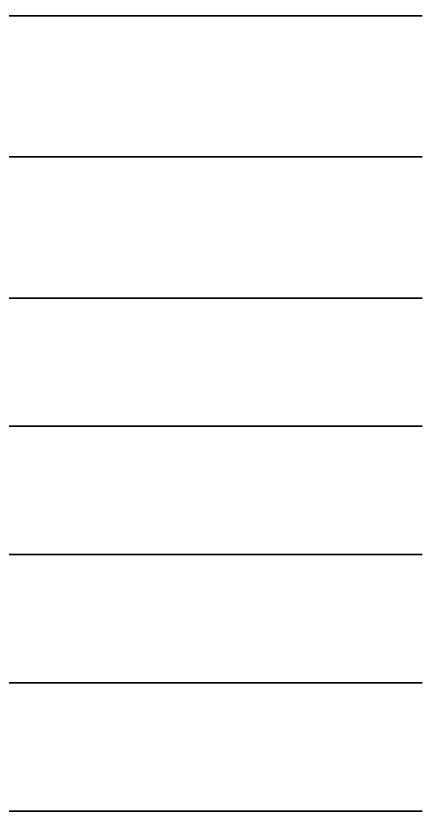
# Model space of a CAD drawing. Header units: millimetres. Extents: x 5204 to 8741, y -837 to 6136.
# Drawn here: x 7157 to 8741, y -837 to 2263 of the extents above; entities that cross this region are included whole.
import ezdxf

# ---------------------------------------------------------------- set-up
doc = ezdxf.new("R2010")
doc.units = ezdxf.units.MM

msp = doc.modelspace()

# ---------------------------------------------------------------- linework, layer by layer
at = {"lineweight": 35}
for p, q in [((5204.367, 2263.477), (8740.948, 2263.477)), ((5204.367, 1713.477), (8740.948, 1713.477)), ((5204.367, 1163.477), (8740.948, 1163.477)), ((5204.367, 663.477), (8740.948, 663.477)), ((5204.367, 163.477), (8740.948, 163.477)), ((5204.367, -336.523), (8740.948, -336.523)), ((5204.367, -836.523), (8740.948, -836.523))]:
    msp.add_line(p, q, dxfattribs=at)

doc.saveas('drawing.dxf')
